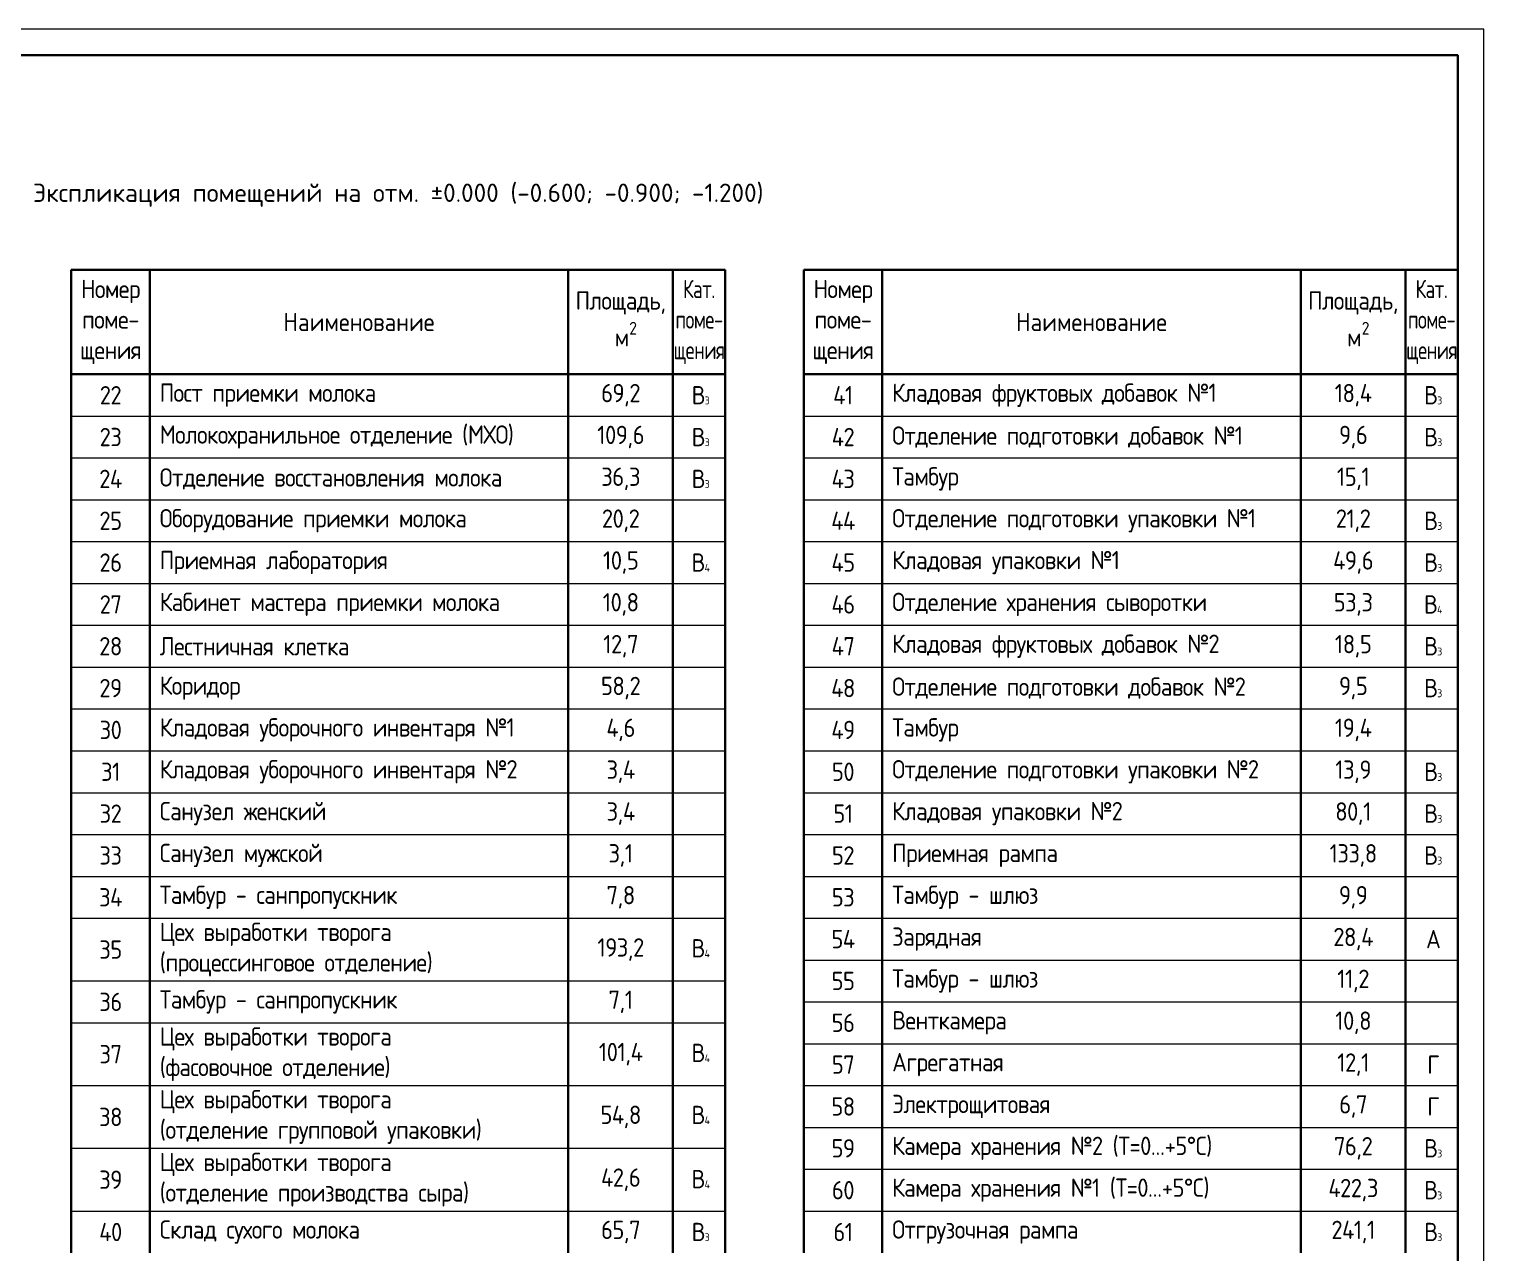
# Model space of a CAD drawing. Extents: x -965262 to 1142518, y -357520 to 71675.
# Drawn here: x 12962 to 40768, y -179388 to -155988 of the extents above; entities that cross this region are included whole.
import ezdxf

# ---------------------------------------------------------------- set-up
doc = ezdxf.new("R2010")
doc.units = 0
doc.header["$LTSCALE"] = 10
doc.layers.get('0').update_dxf_attribs({"linetype": 'CONTINUOUS', "lineweight": 30})
doc.styles.add('GOST 2.304', font='isocpeur.ttf', dxfattribs={"width": 0.75, "height": 250})
doc.styles.add('GOST-2.304_Type-B', font='isocpeur.ttf', dxfattribs={"width": 0.9})

msp = doc.modelspace()

# ---------------------------------------------------------------- linework, layer by layer
for p, q in [((13767.6, -160588.1, -3259.8), (26267.6, -160588.1, -3259.8)), ((13767.6, -160588.1, -3259.8), (13767.6, -179388.1, -3259.8)), ((15267.6, -160588.1, -3259.8), (15267.6, -179388.1, -3259.8)), ((23267.6, -160588.1, -3259.8), (23267.6, -179388.1, -3259.8)), ((25267.6, -160588.1, -3259.8), (25267.6, -179388.1, -3259.8)), ((26267.6, -160588.1, -3259.8), (26267.6, -179388.1, -3259.8)), ((27767.6, -160588.1, -3259.8), (40267.6, -160588.1, -3259.8)), ((27767.6, -160588.1, -3259.8), (27767.6, -179388.1, -3259.8)), ((29267.6, -160588.1, -3259.8), (29267.6, -179388.1, -3259.8)), ((37267.6, -160588.1, -3259.8), (37267.6, -179388.1, -3259.8)), ((39267.6, -160588.1, -3259.8), (39267.6, -179388.1, -3259.8)), ((40267.6, -160588.1, -3259.8), (40267.6, -179388.1, -3259.8)), ((13767.6, -162588.1, -3259.8), (26267.6, -162588.1, -3259.8)), ((27767.6, -162588.1, -3259.8), (40267.6, -162588.1, -3259.8))]:
    msp.add_line(p, q)
at = {"lineweight": 15}
for p, q in [((13767.6, -163388.1, -3259.8), (26267.6, -163388.1, -3259.8)), ((27767.6, -163388.1, -3259.8), (40267.6, -163388.1, -3259.8)), ((13767.6, -164188.1, -3259.8), (26267.6, -164188.1, -3259.8)), ((27767.6, -164188.1, -3259.8), (40267.6, -164188.1, -3259.8)), ((13767.6, -164988.1, -3259.8), (26267.6, -164988.1, -3259.8)), ((27767.6, -164988.1, -3259.8), (40267.6, -164988.1, -3259.8)), ((13767.6, -165788.1, -3259.8), (26267.6, -165788.1, -3259.8)), ((27767.6, -165788.1, -3259.8), (40267.6, -165788.1, -3259.8)), ((13767.6, -166588.1, -3259.8), (26267.6, -166588.1, -3259.8)), ((27767.6, -166588.1, -3259.8), (40267.6, -166588.1, -3259.8)), ((13767.6, -167388.1, -3259.8), (26267.6, -167388.1, -3259.8)), ((27767.6, -167388.1, -3259.8), (40267.6, -167388.1, -3259.8)), ((13767.6, -168188.1, -3259.8), (26267.6, -168188.1, -3259.8)), ((27767.6, -168188.1, -3259.8), (40267.6, -168188.1, -3259.8)), ((13767.6, -168988.1, -3259.8), (26267.6, -168988.1, -3259.8)), ((27767.6, -168988.1, -3259.8), (40267.6, -168988.1, -3259.8)), ((13767.6, -169788.1, -3259.8), (26267.6, -169788.1, -3259.8)), ((27767.6, -169788.1, -3259.8), (40267.6, -169788.1, -3259.8)), ((13767.6, -170588.1, -3259.8), (26267.6, -170588.1, -3259.8)), ((27767.6, -170588.1, -3259.8), (40267.6, -170588.1, -3259.8)), ((13767.6, -171388.1, -3259.8), (26267.6, -171388.1, -3259.8)), ((27767.6, -171388.1, -3259.8), (40267.6, -171388.1, -3259.8)), ((13767.6, -172188.1, -3259.8), (26267.6, -172188.1, -3259.8)), ((27767.6, -172188.1, -3259.8), (40267.6, -172188.1, -3259.8)), ((13767.6, -172988.1, -3259.8), (26267.6, -172988.1, -3259.8)), ((27767.6, -172988.1, -3259.8), (40267.6, -172988.1, -3259.8)), ((27767.6, -173788.1, -3259.8), (40267.6, -173788.1, -3259.8)), ((13767.6, -174188.1, -3259.8), (26267.6, -174188.1, -3259.8)), ((27767.6, -174588.1, -3259.8), (40267.6, -174588.1, -3259.8)), ((13767.6, -174988.1, -3259.8), (26267.6, -174988.1, -3259.8)), ((27767.6, -175388.1, -3259.8), (40267.6, -175388.1, -3259.8)), ((13767.6, -176188.1, -3259.8), (26267.6, -176188.1, -3259.8)), ((27767.6, -176188.1, -3259.8), (40267.6, -176188.1, -3259.8)), ((27767.6, -176988.1, -3259.8), (40267.6, -176988.1, -3259.8)), ((13767.6, -177388.1, -3259.8), (26267.6, -177388.1, -3259.8)), ((27767.6, -177788.1, -3259.8), (40267.6, -177788.1, -3259.8)), ((13767.6, -178588.1, -3259.8), (26267.6, -178588.1, -3259.8)), ((27767.6, -178588.1, -3259.8), (40267.6, -178588.1, -3259.8))]:
    msp.add_line(p, q, dxfattribs=at)
at = {"lineweight": 15, "elevation": -3259.8}
msp.add_lwpolyline([(40767.6, -240087.8), (40767.6, -155987.8), (-78132.4, -155987.8), (-78132.4, -240087.8)], close=True, dxfattribs=at)
at = {"elevation": -3259.8}
msp.add_lwpolyline([(40267.6, -239587.8), (40267.6, -156487.8), (-76132.4, -156487.8), (-76132.4, -239587.8)], close=True, dxfattribs=at)

# ---------------------------------------------------------------- texts
at = {"char_height": 350}
for s, insert, width, attachment_point, style in [('{\\W1;Экспликация помещений на отм. %%P0.000 (-0.600; -0.900; -1.200)}', (20017.6, -159165, -2355.5), 40500, 5, 'GOST 2.304'), ('{\\fISOCPEUR|b0|i0|c204|p34;\\T0.95;Номер поме\\fISOCPEUR|b0|i0|c0|p34;-\\P\\fISOCPEUR|b0|i0|c204|p34;щения}', (14517.6, -161588.1, -3259.8), 1300, 5, 'GOST-2.304_Type-B'), ('\\A1;{\\fISOCPEUR|b0|i0|c204|p34;\\W0.75;\\T0.95;Кат.\\Pпоме-\\Pщения}', (25767.6, -161588.1, -3259.8), 1000, 5, 'GOST-2.304_Type-B'), ('{\\fISOCPEUR|b0|i0|c204|p34;\\T0.95;Номер поме\\fISOCPEUR|b0|i0|c0|p34;-\\P\\fISOCPEUR|b0|i0|c204|p34;щения}', (28517.6, -161588.1, -3259.8), 1300, 5, 'GOST-2.304_Type-B'), ('\\A1;{\\fISOCPEUR|b0|i0|c204|p34;\\W0.75;\\T0.95;Кат.\\Pпоме-\\Pщения}', (39767.6, -161588.1, -3259.8), 1000, 5, 'GOST-2.304_Type-B'), ('\\A1;{\\fISOCPEUR|b0|i0|c204|p34;\\T0.95;Площадь\\fISOCPEUR|b0|i0|c0|p34;,\\T1;\\P\\fISOCPEUR|b0|i0|c204|p34; м\\fISOCPEUR|b0|i0|c0|p34;\\H0.7x;\\S2^  ;}', (24267.6, -161588.1, -3259.8), 2000, 5, 'GOST-2.304_Type-B'), ('\\A1;{\\fISOCPEUR|b0|i0|c204|p34;\\T0.95;Площадь\\fISOCPEUR|b0|i0|c0|p34;,\\T1;\\P\\fISOCPEUR|b0|i0|c204|p34; м\\fISOCPEUR|b0|i0|c0|p34;\\H0.7x;\\S2^  ;}', (38267.6, -161588.1, -3259.8), 2000, 5, 'GOST-2.304_Type-B'), ('{\\fISOCPEUR|b0|i0|c204|p34;Наименование}', (19267.6, -161588.1, -3259.8), 7700, 5, 'GOST-2.304_Type-B'), ('{\\fISOCPEUR|b0|i0|c204|p34;Наименование}', (33267.6, -161588.1, -3259.8), 7700, 5, 'GOST-2.304_Type-B'), ('{\\fISOCPEUR|b0|i0|c0|p34;\\T0.95;22}', (14517.6, -162988.1, -3259.8), 1500, 5, 'GOST-2.304_Type-B'), ('{\\fISOCPEUR|b0|i0|c0|p34;\\T0.95; \\fISOCPEUR|b0|i0|c204|p34;Пост приемки молока}', (15267.6, -162988.1, -3259.8), 8000, 4, 'GOST-2.304_Type-B'), ('{\\fISOCPEUR|b0|i0|c0|p34;\\T0.95;69,2}', (24267.6, -162988.1, -3259.8), 2000, 5, 'GOST-2.304_Type-B'), ('{\\T0.95;В\\H0.42857x;3}', (25796, -162988.1, -3259.8), 814.707, 5, 'GOST-2.304_Type-B'), ('{\\fISOCPEUR|b0|i0|c0|p34;\\T0.95;41}', (28517.6, -162988.1, -3259.8), 1500, 5, 'GOST-2.304_Type-B'), ('{\\fISOCPEUR|b0|i0|c0|p34;\\T0.95; \\fISOCPEUR|b0|i0|c204|p34;Кладовая фруктовых добавок №1}', (29267.6, -162988.1, -3259.8), 8000, 4, 'GOST-2.304_Type-B'), ('{\\fISOCPEUR|b0|i0|c0|p34;\\T0.95;18,4}', (38267.6, -162988.1, -3259.8), 2000, 5, 'GOST-2.304_Type-B'), ('{\\T0.95;В\\H0.42857x;3}', (39796, -162988.1, -3259.8), 814.707, 5, 'GOST-2.304_Type-B'), ('{\\fISOCPEUR|b0|i0|c0|p34;\\T0.95;23}', (14517.6, -163788.1, -3259.8), 1500, 5, 'GOST-2.304_Type-B'), ('{\\T0.95; Молокохранильное отделение (МХО)}', (15267.6, -163788.1, -3259.8), 8000, 4, 'GOST-2.304_Type-B'), ('{\\fISOCPEUR|b0|i0|c0|p34;\\T0.95;109,6}', (24267.6, -163788.1, -3259.8), 2000, 5, 'GOST-2.304_Type-B'), ('{\\T0.95;В\\H0.42857x;3}', (25796, -163788.1, -3259.8), 814.707, 5, 'GOST-2.304_Type-B'), ('{\\fISOCPEUR|b0|i0|c0|p34;\\T0.95;42}', (28517.6, -163788.1, -3259.8), 1500, 5, 'GOST-2.304_Type-B'), ('{\\fISOCPEUR|b0|i0|c0|p34;\\T0.95; \\fISOCPEUR|b0|i0|c204|p34;Отделение подготовки добавок №1}', (29267.6, -163788.1, -3259.8), 8000, 4, 'GOST-2.304_Type-B'), ('{\\fISOCPEUR|b0|i0|c0|p34;\\T0.95;9,6}', (38267.6, -163788.1, -3259.8), 2000, 5, 'GOST-2.304_Type-B'), ('{\\T0.95;В\\H0.42857x;3}', (39796, -163788.1, -3259.8), 814.707, 5, 'GOST-2.304_Type-B'), ('{\\fISOCPEUR|b0|i0|c0|p34;\\T0.95;24}', (14517.6, -164588.1, -3259.8), 1500, 5, 'GOST-2.304_Type-B'), ('{\\fISOCPEUR|b0|i0|c0|p34;\\T0.95; \\fISOCPEUR|b0|i0|c204|p34;Отделение восстановления молока}', (15267.6, -164588.1, -3259.8), 8000, 4, 'GOST-2.304_Type-B'), ('{\\fISOCPEUR|b0|i0|c0|p34;\\T0.95;36,3}', (24267.6, -164588.1, -3259.8), 2000, 5, 'GOST-2.304_Type-B'), ('{\\T0.95;В\\H0.42857x;3}', (25796, -164588.1, -3259.8), 814.707, 5, 'GOST-2.304_Type-B'), ('{\\fISOCPEUR|b0|i0|c0|p34;\\T0.95;43}', (28517.6, -164588.1, -3259.8), 1500, 5, 'GOST-2.304_Type-B'), ('{\\fISOCPEUR|b0|i0|c0|p34;\\T0.95; \\fISOCPEUR|b0|i0|c204|p34;Тамбур}', (29267.6, -164588.1, -3259.8), 8000, 4, 'GOST-2.304_Type-B'), ('{\\fISOCPEUR|b0|i0|c0|p34;\\T0.95;15,1}', (38267.6, -164588.1, -3259.8), 2000, 5, 'GOST-2.304_Type-B'), ('{\\fISOCPEUR|b0|i0|c0|p34;\\T0.95;25}', (14517.6, -165388.1, -3259.8), 1500, 5, 'GOST-2.304_Type-B'), ('{\\fISOCPEUR|b0|i0|c0|p34;\\T0.95; \\fISOCPEUR|b0|i0|c204|p34;Оборудование приемки молока}', (15267.6, -165388.1, -3259.8), 8000, 4, 'GOST-2.304_Type-B'), ('{\\fISOCPEUR|b0|i0|c0|p34;\\T0.95;20,2}', (24267.6, -165388.1, -3259.8), 2000, 5, 'GOST-2.304_Type-B'), ('{\\fISOCPEUR|b0|i0|c0|p34;\\T0.95;44}', (28517.6, -165388.1, -3259.8), 1500, 5, 'GOST-2.304_Type-B'), ('{\\fISOCPEUR|b0|i0|c0|p34;\\T0.95; \\fISOCPEUR|b0|i0|c204|p34;Отделение подготовки упаковки №1}', (29267.6, -165388.1, -3259.8), 8000, 4, 'GOST-2.304_Type-B'), ('{\\fISOCPEUR|b0|i0|c0|p34;\\T0.95;21,2}', (38267.6, -165388.1, -3259.8), 2000, 5, 'GOST-2.304_Type-B'), ('{\\T0.95;В\\H0.42857x;3}', (39796, -165388.1, -3259.8), 814.707, 5, 'GOST-2.304_Type-B'), ('{\\fISOCPEUR|b0|i0|c0|p34;\\T0.95; \\fISOCPEUR|b0|i0|c204|p34;Приемная лаборатория}', (15267.6, -166188.1, -3259.8), 8000, 4, 'GOST-2.304_Type-B'), ('{\\fISOCPEUR|b0|i0|c0|p34;\\T0.95;10,5}', (24267.6, -166188.1, -3259.8), 2000, 5, 'GOST-2.304_Type-B'), ('{\\fISOCPEUR|b0|i0|c0|p34;\\T0.95; \\fISOCPEUR|b0|i0|c204|p34;Кладовая упаковки №1}', (29267.6, -166188.1, -3259.8), 8000, 4, 'GOST-2.304_Type-B'), ('{\\fISOCPEUR|b0|i0|c0|p34;\\T0.95;49,6}', (38267.6, -166188.1, -3259.8), 2000, 5, 'GOST-2.304_Type-B'), ('{\\fISOCPEUR|b0|i0|c0|p34;\\T0.95;26}', (14517.6, -166188.1, -3259.8), 1500, 5, 'GOST-2.304_Type-B'), ('{\\T0.95;В\\H0.42857x;4}', (25796, -166188.1, -3259.8), 814.707, 5, 'GOST-2.304_Type-B'), ('{\\fISOCPEUR|b0|i0|c0|p34;\\T0.95;45}', (28517.6, -166188.1, -3259.8), 1500, 5, 'GOST-2.304_Type-B'), ('{\\T0.95;В\\H0.42857x;3}', (39796, -166188.1, -3259.8), 814.707, 5, 'GOST-2.304_Type-B'), ('{\\fISOCPEUR|b0|i0|c0|p34;\\T0.95;27}', (14517.6, -166988.1, -3259.8), 1500, 5, 'GOST-2.304_Type-B'), ('{\\fISOCPEUR|b0|i0|c0|p34;\\T0.95; \\fISOCPEUR|b0|i0|c204|p34;Кабинет мастера приемки молока}', (15267.6, -166988.1, -3259.8), 8000, 4, 'GOST-2.304_Type-B'), ('{\\fISOCPEUR|b0|i0|c0|p34;\\T0.95;10,8}', (24267.6, -166988.1, -3259.8), 2000, 5, 'GOST-2.304_Type-B'), ('{\\fISOCPEUR|b0|i0|c0|p34;\\T0.95;46}', (28517.6, -166988.1, -3259.8), 1500, 5, 'GOST-2.304_Type-B'), ('{\\fISOCPEUR|b0|i0|c0|p34;\\T0.95; \\fISOCPEUR|b0|i0|c204|p34;Отделение хранения сыворотки}', (29267.6, -166988.1, -3259.8), 8000, 4, 'GOST-2.304_Type-B'), ('{\\fISOCPEUR|b0|i0|c0|p34;\\T0.95;53,3}', (38267.6, -166988.1, -3259.8), 2000, 5, 'GOST-2.304_Type-B'), ('{\\T0.95;В\\H0.42857x;4}', (39796, -166988.1, -3259.8), 814.707, 5, 'GOST-2.304_Type-B'), ('{\\fISOCPEUR|b0|i0|c0|p34;\\T0.95;28}', (14517.6, -167788.1, -3259.8), 1500, 5, 'GOST-2.304_Type-B'), ('{\\fISOCPEUR|b0|i0|c0|p34;\\T0.95; \\fISOCPEUR|b0|i0|c204|p34;Лестничная клетка}', (15267.6, -167788.1, -3259.8), 8000, 4, 'GOST-2.304_Type-B'), ('{\\fISOCPEUR|b0|i0|c0|p34;\\T0.95;12,7}', (24267.6, -167788.1, -3259.8), 2000, 5, 'GOST-2.304_Type-B'), ('{\\fISOCPEUR|b0|i0|c0|p34;\\T0.95;47}', (28517.6, -167788.1, -3259.8), 1500, 5, 'GOST-2.304_Type-B'), ('{\\fISOCPEUR|b0|i0|c0|p34;\\T0.95; \\fISOCPEUR|b0|i0|c204|p34;Кладовая фруктовых добавок №\\fISOCPEUR|b0|i0|c0|p34;2}', (29267.6, -167788.1, -3259.8), 8000, 4, 'GOST-2.304_Type-B'), ('{\\fISOCPEUR|b0|i0|c0|p34;\\T0.95;18,5}', (38267.6, -167788.1, -3259.8), 2000, 5, 'GOST-2.304_Type-B'), ('{\\T0.95;В\\H0.42857x;3}', (39796, -167788.1, -3259.8), 814.707, 5, 'GOST-2.304_Type-B'), ('{\\fISOCPEUR|b0|i0|c0|p34;\\T0.95;29}', (14517.6, -168588.1, -3259.8), 1500, 5, 'GOST-2.304_Type-B'), ('{\\fISOCPEUR|b0|i0|c0|p34;\\T0.95; \\fISOCPEUR|b0|i0|c204|p34;Коридор}', (15267.6, -168588.1, -3259.8), 8000, 4, 'GOST-2.304_Type-B'), ('{\\fISOCPEUR|b0|i0|c0|p34;\\T0.95;58,2}', (24267.6, -168588.1, -3259.8), 2000, 5, 'GOST-2.304_Type-B'), ('{\\fISOCPEUR|b0|i0|c0|p34;\\T0.95;48}', (28517.6, -168588.1, -3259.8), 1500, 5, 'GOST-2.304_Type-B'), ('{\\fISOCPEUR|b0|i0|c0|p34;\\T0.95; \\fISOCPEUR|b0|i0|c204|p34;Отделение подготовки добавок №\\fISOCPEUR|b0|i0|c0|p34;2}', (29267.6, -168588.1, -3259.8), 8000, 4, 'GOST-2.304_Type-B'), ('{\\fISOCPEUR|b0|i0|c0|p34;\\T0.95;9,5}', (38267.6, -168588.1, -3259.8), 2000, 5, 'GOST-2.304_Type-B'), ('{\\T0.95;В\\H0.42857x;3}', (39796, -168588.1, -3259.8), 814.707, 5, 'GOST-2.304_Type-B'), ('{\\fISOCPEUR|b0|i0|c0|p34;\\T0.95;30}', (14517.6, -169388.1, -3259.8), 1500, 5, 'GOST-2.304_Type-B'), ('{\\fISOCPEUR|b0|i0|c0|p34;\\T0.95; \\fISOCPEUR|b0|i0|c204|p34;Кладовая уборочного инвентаря №1}', (15267.6, -169388.1, -3259.8), 8000, 4, 'GOST-2.304_Type-B'), ('{\\fISOCPEUR|b0|i0|c0|p34;\\T0.95;4,6}', (24267.6, -169388.1, -3259.8), 2000, 5, 'GOST-2.304_Type-B'), ('{\\fISOCPEUR|b0|i0|c0|p34;\\T0.95;49}', (28517.6, -169388.1, -3259.8), 1500, 5, 'GOST-2.304_Type-B'), ('{\\fISOCPEUR|b0|i0|c0|p34;\\T0.95; \\fISOCPEUR|b0|i0|c204|p34;Тамбур}', (29267.6, -169388.1, -3259.8), 8000, 4, 'GOST-2.304_Type-B'), ('{\\fISOCPEUR|b0|i0|c0|p34;\\T0.95;19,4}', (38267.6, -169388.1, -3259.8), 2000, 5, 'GOST-2.304_Type-B'), ('{\\fISOCPEUR|b0|i0|c0|p34;\\T0.95;31}', (14517.6, -170188.1, -3259.8), 1500, 5, 'GOST-2.304_Type-B'), ('{\\fISOCPEUR|b0|i0|c0|p34;\\T0.95; \\fISOCPEUR|b0|i0|c204|p34;Кладовая уборочного инвентаря №\\fISOCPEUR|b0|i0|c0|p34;2}', (15267.6, -170188.1, -3259.8), 8000, 4, 'GOST-2.304_Type-B'), ('{\\fISOCPEUR|b0|i0|c0|p34;\\T0.95;3,4}', (24267.6, -170188.1, -3259.8), 2000, 5, 'GOST-2.304_Type-B'), ('{\\fISOCPEUR|b0|i0|c0|p34;\\T0.95;50}', (28517.6, -170188.1, -3259.8), 1500, 5, 'GOST-2.304_Type-B'), ('{\\fISOCPEUR|b0|i0|c0|p34;\\T0.95; \\fISOCPEUR|b0|i0|c204|p34;Отделение подготовки упаковки №\\fISOCPEUR|b0|i0|c0|p34;2}', (29267.6, -170188.1, -3259.8), 8000, 4, 'GOST-2.304_Type-B'), ('{\\fISOCPEUR|b0|i0|c0|p34;\\T0.95;13,9}', (38267.6, -170188.1, -3259.8), 2000, 5, 'GOST-2.304_Type-B'), ('{\\T0.95;В\\H0.42857x;3}', (39796, -170188.1, -3259.8), 814.707, 5, 'GOST-2.304_Type-B'), ('{\\fISOCPEUR|b0|i0|c0|p34;\\T0.95;32}', (14517.6, -170988.1, -3259.8), 1500, 5, 'GOST-2.304_Type-B'), ('{\\fISOCPEUR|b0|i0|c0|p34;\\T0.95; \\fISOCPEUR|b0|i0|c204|p34;Санузел женский}', (15267.6, -170988.1, -3259.8), 8000, 4, 'GOST-2.304_Type-B'), ('{\\fISOCPEUR|b0|i0|c0|p34;\\T0.95;3,4}', (24267.6, -170988.1, -3259.8), 2000, 5, 'GOST-2.304_Type-B'), ('{\\fISOCPEUR|b0|i0|c0|p34;\\T0.95;51}', (28517.6, -170988.1, -3259.8), 1500, 5, 'GOST-2.304_Type-B'), ('{\\fISOCPEUR|b0|i0|c0|p34;\\T0.95; \\fISOCPEUR|b0|i0|c204|p34;Кладовая упаковки №\\fISOCPEUR|b0|i0|c0|p34;2}', (29267.6, -170988.1, -3259.8), 8000, 4, 'GOST-2.304_Type-B'), ('{\\fISOCPEUR|b0|i0|c0|p34;\\T0.95;80,1}', (38267.6, -170988.1, -3259.8), 2000, 5, 'GOST-2.304_Type-B'), ('{\\T0.95;В\\H0.42857x;3}', (39796, -170988.1, -3259.8), 814.707, 5, 'GOST-2.304_Type-B'), ('{\\fISOCPEUR|b0|i0|c0|p34;\\T0.95;33}', (14517.6, -171788.1, -3259.8), 1500, 5, 'GOST-2.304_Type-B'), ('{\\fISOCPEUR|b0|i0|c0|p34;\\T0.95; \\fISOCPEUR|b0|i0|c204|p34;Санузел мужской}', (15267.6, -171788.1, -3259.8), 8000, 4, 'GOST-2.304_Type-B'), ('{\\fISOCPEUR|b0|i0|c0|p34;\\T0.95;3,1}', (24267.6, -171788.1, -3259.8), 2000, 5, 'GOST-2.304_Type-B'), ('{\\fISOCPEUR|b0|i0|c0|p34;\\T0.95;52}', (28517.6, -171788.1, -3259.8), 1500, 5, 'GOST-2.304_Type-B'), ('{\\fISOCPEUR|b0|i0|c0|p34;\\T0.95; \\fISOCPEUR|b0|i0|c204|p34;Приемная рампа}', (29267.6, -171788.1, -3259.8), 8000, 4, 'GOST-2.304_Type-B'), ('{\\fISOCPEUR|b0|i0|c0|p34;\\T0.95;133,8}', (38267.6, -171788.1, -3259.8), 2000, 5, 'GOST-2.304_Type-B'), ('{\\T0.95;В\\H0.42857x;3}', (39796, -171788.1, -3259.8), 814.707, 5, 'GOST-2.304_Type-B'), ('{\\fISOCPEUR|b0|i0|c0|p34;\\T0.95; \\fISOCPEUR|b0|i0|c204|p34;Тамбур - санпропускник}', (15267.6, -172588.1, -3259.8), 8000, 4, 'GOST-2.304_Type-B'), ('{\\fISOCPEUR|b0|i0|c0|p34;\\T0.95;7,8}', (24267.6, -172588.1, -3259.8), 2000, 5, 'GOST-2.304_Type-B'), ('{\\fISOCPEUR|b0|i0|c0|p34;\\T0.95; \\fISOCPEUR|b0|i0|c204|p34;Тамбур\\fISOCPEUR|b0|i0|c0|p34; - \\fISOCPEUR|b0|i0|c204|p34;шлюз}', (29267.6, -172588.1, -3259.8), 8000, 4, 'GOST-2.304_Type-B'), ('{\\fISOCPEUR|b0|i0|c0|p34;\\T0.95;9,9}', (38267.6, -172588.1, -3259.8), 2000, 5, 'GOST-2.304_Type-B'), ('{\\fISOCPEUR|b0|i0|c0|p34;\\T0.95;34}', (14517.6, -172588.1, -3259.8), 1500, 5, 'GOST-2.304_Type-B'), ('{\\fISOCPEUR|b0|i0|c0|p34;\\T0.95;53}', (28517.6, -172588.1, -3259.8), 1500, 5, 'GOST-2.304_Type-B'), ('{\\fISOCPEUR|b0|i0|c0|p34;\\T0.95; \\fISOCPEUR|b0|i0|c204|p34;Цех выработки творога\\fISOCPEUR|b0|i0|c0|p34;\\P\\fISOCPEUR|b0|i0|c204|p34; (процессинговое отделение)}', (15267.6, -173588.1, -3259.8), 8000, 4, 'GOST-2.304_Type-B'), ('{\\fISOCPEUR|b0|i0|c0|p34;\\T0.95;54}', (28517.6, -173388.1, -3259.8), 1500, 5, 'GOST-2.304_Type-B'), ('{\\fISOCPEUR|b0|i0|c0|p34;\\T0.95; \\fISOCPEUR|b0|i0|c204|p34;Зарядная}', (29267.6, -173388.1, -3259.8), 8000, 4, 'GOST-2.304_Type-B'), ('{\\fISOCPEUR|b0|i0|c0|p34;\\T0.95;28,4}', (38267.6, -173388.1, -3259.8), 2000, 5, 'GOST-2.304_Type-B'), ('{\\T0.95;А}', (39796, -173388.1, -3259.8), 814.707, 5, 'GOST-2.304_Type-B'), ('{\\fISOCPEUR|b0|i0|c0|p34;\\T0.95;35}', (14517.6, -173588.1, -3259.8), 1500, 5, 'GOST-2.304_Type-B'), ('{\\fISOCPEUR|b0|i0|c0|p34;\\T0.95;193,2}', (24267.6, -173588.1, -3259.8), 2000, 5, 'GOST-2.304_Type-B'), ('{\\T0.95;В\\H0.42857x;4}', (25796, -173563.8, -3259.8), 814.707, 5, 'GOST-2.304_Type-B'), ('{\\fISOCPEUR|b0|i0|c0|p34;\\T0.95;55}', (28517.6, -174188.1, -3259.8), 1500, 5, 'GOST-2.304_Type-B'), ('{\\fISOCPEUR|b0|i0|c0|p34;\\T0.95; \\fISOCPEUR|b0|i0|c204|p34;Тамбур\\fISOCPEUR|b0|i0|c0|p34; - \\fISOCPEUR|b0|i0|c204|p34;шлюз}', (29267.6, -174188.1, -3259.8), 8000, 4, 'GOST-2.304_Type-B'), ('{\\fISOCPEUR|b0|i0|c0|p34;\\T0.95;11,2}', (38267.6, -174188.1, -3259.8), 2000, 5, 'GOST-2.304_Type-B'), ('{\\fISOCPEUR|b0|i0|c0|p34;\\T0.95;36}', (14517.6, -174588.1, -3259.8), 1500, 5, 'GOST-2.304_Type-B'), ('{\\fISOCPEUR|b0|i0|c0|p34;\\T0.95; \\fISOCPEUR|b0|i0|c204|p34;Тамбур - санпропускник}', (15267.6, -174588.1, -3259.8), 8000, 4, 'GOST-2.304_Type-B'), ('{\\fISOCPEUR|b0|i0|c0|p34;\\T0.95;7,1}', (24267.6, -174588.1, -3259.8), 2000, 5, 'GOST-2.304_Type-B'), ('{\\fISOCPEUR|b0|i0|c0|p34;\\T0.95;56}', (28517.6, -174988.1, -3259.8), 1500, 5, 'GOST-2.304_Type-B'), ('{\\fISOCPEUR|b0|i0|c0|p34;\\T0.95; \\fISOCPEUR|b0|i0|c204|p34;Венткамера}', (29267.6, -174988.1, -3259.8), 8000, 4, 'GOST-2.304_Type-B'), ('{\\fISOCPEUR|b0|i0|c0|p34;\\T0.95;10,8}', (38267.6, -174988.1, -3259.8), 2000, 5, 'GOST-2.304_Type-B'), ('{\\fISOCPEUR|b0|i0|c0|p34;\\T0.95; \\fISOCPEUR|b0|i0|c204|p34;Цех выработки творога\\fISOCPEUR|b0|i0|c0|p34;\\P\\fISOCPEUR|b0|i0|c204|p34; (фасовочное отделение)}', (15267.6, -175588.1, -3259.8), 8000, 4, 'GOST-2.304_Type-B'), ('{\\fISOCPEUR|b0|i0|c0|p34;\\T0.95;37}', (14517.6, -175588.1, -3259.8), 1500, 5, 'GOST-2.304_Type-B'), ('{\\fISOCPEUR|b0|i0|c0|p34;\\T0.95;101,4}', (24267.6, -175588.1, -3259.8), 2000, 5, 'GOST-2.304_Type-B'), ('{\\T0.95;В\\H0.42857x;4}', (25796, -175563.8, -3259.8), 814.707, 5, 'GOST-2.304_Type-B'), ('{\\fISOCPEUR|b0|i0|c0|p34;\\T0.95;57}', (28517.6, -175788.1, -3259.8), 1500, 5, 'GOST-2.304_Type-B'), ('{\\fISOCPEUR|b0|i0|c0|p34;\\T0.95; \\fISOCPEUR|b0|i0|c204|p34;Агрегатная}', (29267.6, -175788.1, -3259.8), 8000, 4, 'GOST-2.304_Type-B'), ('{\\fISOCPEUR|b0|i0|c0|p34;\\T0.95;12,1}', (38267.6, -175788.1, -3259.8), 2000, 5, 'GOST-2.304_Type-B'), ('{\\T0.95;Г}', (39796, -175788.1, -3259.8), 814.707, 5, 'GOST-2.304_Type-B'), ('{\\fISOCPEUR|b0|i0|c0|p34;\\T0.95; \\fISOCPEUR|b0|i0|c204|p34;Цех выработки творога\\fISOCPEUR|b0|i0|c0|p34;\\P\\fISOCPEUR|b0|i0|c204|p34; (отделение\\fISOCPEUR|b0|i0|c0|p34; \\fISOCPEUR|b0|i0|c204|p34;групповой упаковки)}', (15267.6, -176788.1, -3259.8), 8000, 4, 'GOST-2.304_Type-B'), ('{\\fISOCPEUR|b0|i0|c0|p34;\\T0.95;58}', (28517.6, -176588.1, -3259.8), 1500, 5, 'GOST-2.304_Type-B'), ('{\\fISOCPEUR|b0|i0|c0|p34;\\T0.95; \\fISOCPEUR|b0|i0|c204|p34;Электрощитовая}', (29267.6, -176588.1, -3259.8), 8000, 4, 'GOST-2.304_Type-B'), ('{\\fISOCPEUR|b0|i0|c0|p34;\\T0.95;6,7}', (38267.6, -176588.1, -3259.8), 2000, 5, 'GOST-2.304_Type-B'), ('{\\T0.95;Г}', (39796, -176588.1, -3259.8), 814.707, 5, 'GOST-2.304_Type-B'), ('{\\fISOCPEUR|b0|i0|c0|p34;\\T0.95;38}', (14517.6, -176788.1, -3259.8), 1500, 5, 'GOST-2.304_Type-B'), ('{\\fISOCPEUR|b0|i0|c0|p34;\\T0.95;54,8}', (24267.6, -176788.1, -3259.8), 2000, 5, 'GOST-2.304_Type-B'), ('{\\T0.95;В\\H0.42857x;4}', (25796, -176750.6, -3259.8), 814.707, 5, 'GOST-2.304_Type-B'), ('{\\fISOCPEUR|b0|i0|c0|p34;\\T0.95;59}', (28517.6, -177388.1, -3259.8), 1500, 5, 'GOST-2.304_Type-B'), ('{\\fISOCPEUR|b0|i0|c0|p34;\\T0.95; \\fISOCPEUR|b0|i0|c204|p34;Камера хранения №\\fISOCPEUR|b0|i0|c0|p34;2\\fISOCPEUR|b0|i0|c204|p34; (Т=0...+5%%DС)}', (29267.6, -177388.1, -3259.8), 8000, 4, 'GOST-2.304_Type-B'), ('{\\fISOCPEUR|b0|i0|c0|p34;\\T0.95;76,2}', (38267.6, -177388.1, -3259.8), 2000, 5, 'GOST-2.304_Type-B'), ('{\\T0.95;В\\H0.42857x;3}', (39796, -177388.1, -3259.8), 814.707, 5, 'GOST-2.304_Type-B'), ('{\\fISOCPEUR|b0|i0|c0|p34;\\T0.95; \\fISOCPEUR|b0|i0|c204|p34;Цех выработки творога\\fISOCPEUR|b0|i0|c0|p34;\\P\\fISOCPEUR|b0|i0|c204|p34; (отделение\\fISOCPEUR|b0|i0|c0|p34; \\fISOCPEUR|b0|i0|c204|p34;производства сыра)}', (15267.6, -177988.1, -3259.8), 8000, 4, 'GOST-2.304_Type-B'), ('{\\fISOCPEUR|b0|i0|c0|p34;\\T0.95;39}', (14517.6, -177988.1, -3259.8), 1500, 5, 'GOST-2.304_Type-B'), ('{\\fISOCPEUR|b0|i0|c0|p34;\\T0.95;42,6}', (24267.6, -177988.1, -3259.8), 2000, 5, 'GOST-2.304_Type-B'), ('{\\T0.95;В\\H0.42857x;4}', (25796, -177977, -3259.8), 814.707, 5, 'GOST-2.304_Type-B'), ('{\\fISOCPEUR|b0|i0|c0|p34;\\T0.95; \\fISOCPEUR|b0|i0|c204|p34;Камера хранения №\\fISOCPEUR|b0|i0|c0|p34;1\\fISOCPEUR|b0|i0|c204|p34; (Т=0...+5%%DС)}', (29267.6, -178188.1, -3259.8), 8000, 4, 'GOST-2.304_Type-B'), ('{\\fISOCPEUR|b0|i0|c0|p34;\\T0.95;60}', (28517.6, -178188.1, -3259.8), 1500, 5, 'GOST-2.304_Type-B'), ('{\\fISOCPEUR|b0|i0|c0|p34;\\T0.95;422,3}', (38267.6, -178188.1, -3259.8), 2000, 5, 'GOST-2.304_Type-B'), ('{\\T0.95;В\\H0.42857x;3}', (39796, -178188.1, -3259.8), 814.707, 5, 'GOST-2.304_Type-B'), ('{\\fISOCPEUR|b0|i0|c0|p34;\\T0.95; \\fISOCPEUR|b0|i0|c204|p34;Склад сухого молока}', (15267.6, -178988.1, -3259.8), 8000, 4, 'GOST-2.304_Type-B'), ('{\\fISOCPEUR|b0|i0|c0|p34;\\T0.95;65,7}', (24267.6, -178988.1, -3259.8), 2000, 5, 'GOST-2.304_Type-B'), ('{\\fISOCPEUR|b0|i0|c0|p34;\\T0.95; \\fISOCPEUR|b0|i0|c204|p34;Отгрузочная рампа}', (29267.6, -178988.1, -3259.8), 8000, 4, 'GOST-2.304_Type-B'), ('{\\fISOCPEUR|b0|i0|c0|p34;\\T0.95;241,1}', (38267.6, -178988.1, -3259.8), 2000, 5, 'GOST-2.304_Type-B'), ('{\\fISOCPEUR|b0|i0|c0|p34;\\T0.95;40}', (14517.6, -178988.1, -3259.8), 1500, 5, 'GOST-2.304_Type-B'), ('{\\T0.95;В\\H0.42857x;3}', (25796, -178988.1, -3259.8), 814.707, 5, 'GOST-2.304_Type-B'), ('{\\fISOCPEUR|b0|i0|c0|p34;\\T0.95;61}', (28517.6, -178988.1, -3259.8), 1500, 5, 'GOST-2.304_Type-B'), ('{\\T0.95;В\\H0.42857x;3}', (39796, -178988.1, -3259.8), 814.707, 5, 'GOST-2.304_Type-B')]:
    msp.add_mtext(s, dxfattribs=dict(at, insert=insert, width=width, attachment_point=attachment_point, style=style))

doc.saveas('drawing.dxf')
